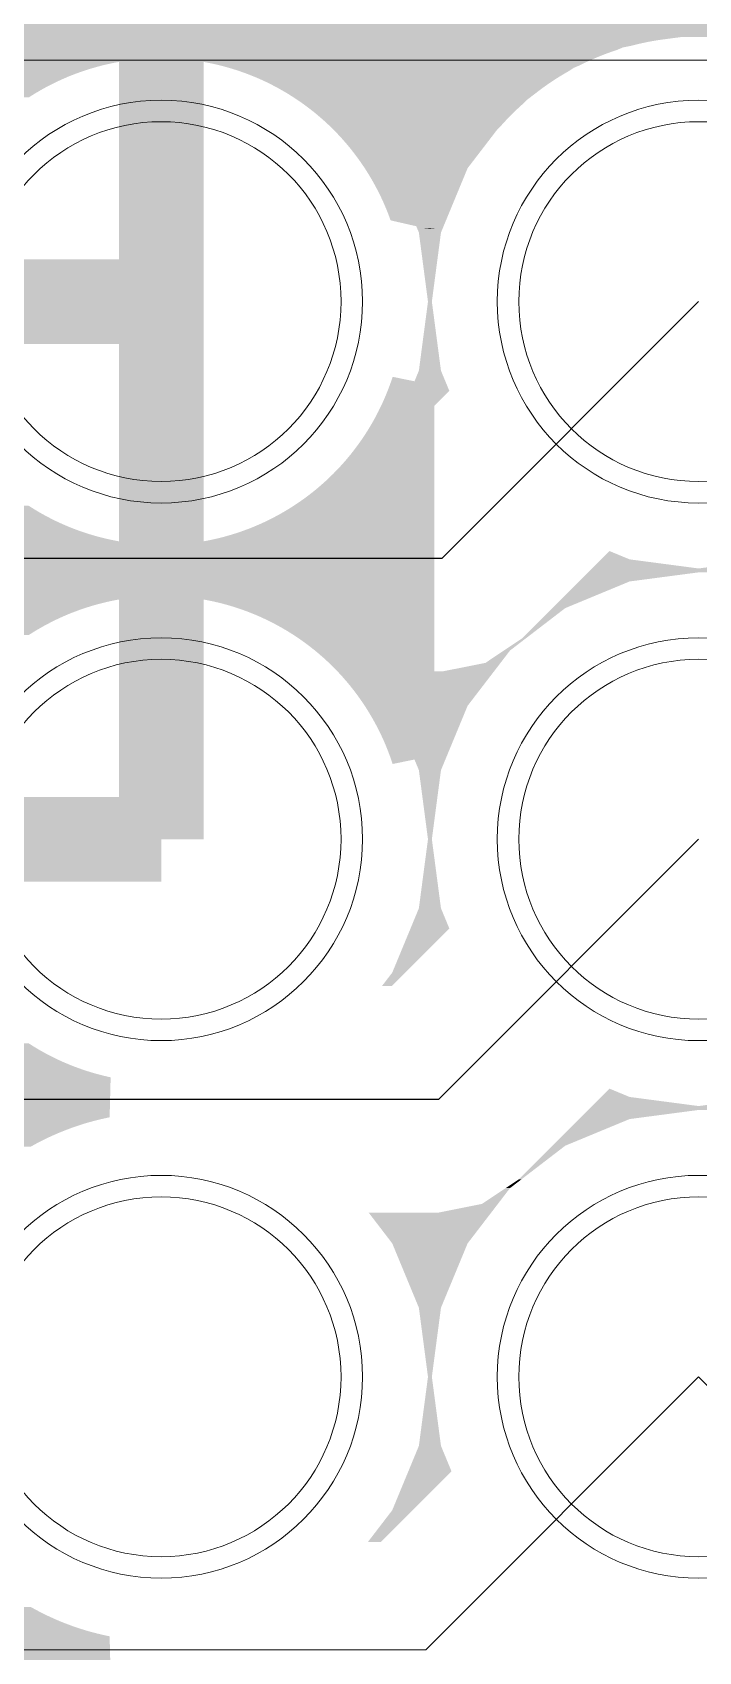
# Model space of a CAD drawing. Header units: millimetres. Extents: x 0 to 594, y 0 to 420.
# Drawn here: x 110.96 to 114.11, y 268.01 to 275.66 of the extents above; entities that cross this region are included whole.
import ezdxf

# ---------------------------------------------------------------- set-up
doc = ezdxf.new("R2010")
doc.units = ezdxf.units.MM
for name, pattern in [('K5LT32768', [0]), ('K5LT32771', [0]), ('K5LT32773', [0]), ('K5LT32775', [0]), ('K5LT32784', [0]), ('K5LT32785', [0])]:
    doc.linetypes.add(name, pattern=pattern)

# ---------------------------------------------------------------- blocks, each defined once
blk = doc.blocks.new('U225')
at = {"color": 7, "linetype": 'K5LT32768', "lineweight": 18}
blk.add_circle((111.5716, 274.3849), 0.85, dxfattribs=at)
blk = doc.blocks.new('U226')
at = {"color": 7, "linetype": 'K5LT32768', "lineweight": 18}
blk.add_circle((114.1116, 274.3849), 0.85, dxfattribs=at)
blk = doc.blocks.new('U227')
at = {"color": 7, "linetype": 'K5LT32768', "lineweight": 18}
blk.add_circle((111.5716, 271.8449), 0.85, dxfattribs=at)
blk = doc.blocks.new('U228')
at = {"color": 7, "linetype": 'K5LT32768', "lineweight": 18}
blk.add_circle((114.1116, 271.8449), 0.85, dxfattribs=at)
blk = doc.blocks.new('U229')
at = {"color": 7, "linetype": 'K5LT32768', "lineweight": 18}
blk.add_circle((111.5716, 269.3049), 0.85, dxfattribs=at)
blk = doc.blocks.new('U230')
at = {"color": 7, "linetype": 'K5LT32768', "lineweight": 18}
blk.add_circle((114.1116, 269.3049), 0.85, dxfattribs=at)
blk = doc.blocks.new('U350')
at = {"color": 1, "linetype": 'K5LT32771', "lineweight": 18, "true_color": 0xff0000}
blk.add_circle((111.5716, 274.3849), 0.9516, dxfattribs=at)
blk = doc.blocks.new('U351')
at = {"color": 1, "linetype": 'K5LT32771', "lineweight": 18, "true_color": 0xff0000}
blk.add_circle((114.1116, 274.3849), 0.9516, dxfattribs=at)
blk = doc.blocks.new('U352')
at = {"color": 1, "linetype": 'K5LT32771', "lineweight": 18, "true_color": 0xff0000}
blk.add_circle((111.5716, 271.8449), 0.9516, dxfattribs=at)
blk = doc.blocks.new('U353')
at = {"color": 1, "linetype": 'K5LT32771', "lineweight": 18, "true_color": 0xff0000}
blk.add_circle((114.1116, 271.8449), 0.9516, dxfattribs=at)
blk = doc.blocks.new('U354')
at = {"color": 1, "linetype": 'K5LT32771', "lineweight": 18, "true_color": 0xff0000}
blk.add_circle((111.5716, 269.3049), 0.9516, dxfattribs=at)
blk = doc.blocks.new('U355')
at = {"color": 1, "linetype": 'K5LT32771', "lineweight": 18, "true_color": 0xff0000}
blk.add_circle((114.1116, 269.3049), 0.9516, dxfattribs=at)
blk = doc.blocks.new('U928')
at = {"color": 3, "linetype": 'K5LT32773', "lineweight": 18, "true_color": 0x00ff00}
blk.add_circle((111.5716, 274.3849), 0.85, dxfattribs=at)
blk = doc.blocks.new('U929')
at = {"color": 3, "linetype": 'K5LT32773', "lineweight": 18, "true_color": 0x00ff00}
blk.add_circle((114.1116, 274.3849), 0.85, dxfattribs=at)
blk = doc.blocks.new('U930')
at = {"color": 3, "linetype": 'K5LT32773', "lineweight": 18, "true_color": 0x00ff00}
blk.add_circle((111.5716, 271.8449), 0.85, dxfattribs=at)
blk = doc.blocks.new('U931')
at = {"color": 3, "linetype": 'K5LT32773', "lineweight": 18, "true_color": 0x00ff00}
blk.add_circle((114.1116, 271.8449), 0.85, dxfattribs=at)
blk = doc.blocks.new('U932')
at = {"color": 3, "linetype": 'K5LT32773', "lineweight": 18, "true_color": 0x00ff00}
blk.add_circle((111.5716, 269.3049), 0.85, dxfattribs=at)
blk = doc.blocks.new('U933')
at = {"color": 3, "linetype": 'K5LT32773', "lineweight": 18, "true_color": 0x00ff00}
blk.add_circle((114.1116, 269.3049), 0.85, dxfattribs=at)
blk = doc.blocks.new('U1323')
at = {"color": 1, "linetype": 'K5LT32771', "lineweight": 18, "true_color": 0xff0000}
blk.add_circle((111.5716, 274.3849), 0.9516, dxfattribs=at)
blk = doc.blocks.new('U1324')
at = {"color": 1, "linetype": 'K5LT32771', "lineweight": 18, "true_color": 0xff0000}
blk.add_circle((114.1116, 274.3849), 0.9516, dxfattribs=at)
blk = doc.blocks.new('U1325')
at = {"color": 1, "linetype": 'K5LT32771', "lineweight": 18, "true_color": 0xff0000}
blk.add_circle((111.5716, 271.8449), 0.9516, dxfattribs=at)
blk = doc.blocks.new('U1326')
at = {"color": 1, "linetype": 'K5LT32771', "lineweight": 18, "true_color": 0xff0000}
blk.add_circle((114.1116, 271.8449), 0.9516, dxfattribs=at)
blk = doc.blocks.new('U1327')
at = {"color": 1, "linetype": 'K5LT32771', "lineweight": 18, "true_color": 0xff0000}
blk.add_circle((111.5716, 269.3049), 0.9516, dxfattribs=at)
blk = doc.blocks.new('U1328')
at = {"color": 1, "linetype": 'K5LT32771', "lineweight": 18, "true_color": 0xff0000}
blk.add_circle((114.1116, 269.3049), 0.9516, dxfattribs=at)

msp = doc.modelspace()

# ---------------------------------------------------------------- hatches: boundary and pattern name
at = {"true_color": 0x00ff00}
for points in [[(92.3616, 275.6457), (92.3616, 276.2649), (121.5616, 276.2649), (121.5616, 275.6457)], [(92.3616, 275.6027), (92.3616, 275.6457), (111.5716, 275.6457), (111.2453, 275.6027)], [(111.8979, 275.6027), (111.5716, 275.6457), (114.1116, 275.6457), (113.7853, 275.6027)], [(92.3616, 275.4768), (92.3616, 275.6027), (111.2453, 275.6027), (110.9412, 275.4768)], [(112.202, 275.4768), (111.8979, 275.6027), (113.7853, 275.6027), (113.4812, 275.4768)], [(111.8979, 275.6027), (111.8979, 275.6027), (113.7853, 275.6027), (113.7853, 275.6027)], [(112.4631, 275.2764), (112.202, 275.4768), (113.4812, 275.4768), (113.2201, 275.2764)], [(112.202, 275.4768), (112.202, 275.4768), (113.4812, 275.4768), (113.4812, 275.4768)], [(112.6635, 275.0153), (112.4631, 275.2764), (113.2201, 275.2764), (113.0197, 275.0153)], [(112.4631, 275.2764), (112.4631, 275.2764), (113.2201, 275.2764), (113.2201, 275.2764)], [(112.7894, 274.7112), (112.6635, 275.0153), (113.0197, 275.0153), (112.8938, 274.7112)], [(112.6635, 275.0153), (112.6635, 275.0153), (113.0197, 275.0153), (113.0197, 275.0153)], [(112.8324, 274.3849), (112.7894, 274.7112), (112.8938, 274.7112), (112.8508, 274.3849)], [(112.7894, 274.7112), (112.7894, 274.7112), (112.8938, 274.7112), (112.8938, 274.7112)], [(112.7894, 274.0586), (112.8324, 274.3849), (112.8508, 274.3849), (112.8938, 274.0586)], [(112.8324, 274.3849), (112.8324, 274.3849), (112.8508, 274.3849), (112.8508, 274.3849)], [(112.7501, 273.9635), (112.7894, 274.0586), (112.8938, 274.0586), (112.9332, 273.9635)], [(112.7894, 274.0586), (112.7894, 274.0586), (112.8938, 274.0586), (112.8938, 274.0586)], [(112.6635, 273.7545), (112.7501, 273.9635), (112.9332, 273.9635), (112.7242, 273.7545)], [(112.6278, 273.7079), (112.6635, 273.7545), (112.7242, 273.7545), (112.6776, 273.7079)], [(112.6278, 273.7079), (112.6278, 273.7079), (112.6776, 273.7079)], [(113.6508, 273.1671), (113.6902, 273.2065), (113.7853, 273.1671)], [(113.5894, 273.1057), (113.6078, 273.1241), (121.5616, 273.1241), (121.5616, 273.1057)], [(113.6078, 273.1241), (113.6508, 273.1671), (113.7853, 273.1671), (114.1116, 273.1241)], [(114.1116, 273.1241), (114.4379, 273.1671), (121.5616, 273.1671), (121.5616, 273.1241)], [(113.4205, 272.9368), (113.5464, 273.0627), (113.7853, 273.0627), (113.4812, 272.9368)], [(113.5464, 273.0627), (113.5894, 273.1057), (114.1116, 273.1057), (113.7853, 273.0627)], [(113.2778, 272.7941), (113.4205, 272.9368), (113.4812, 272.9368), (113.2953, 272.7941)], [(113.1914, 272.7364), (113.2778, 272.7941), (113.2953, 272.7941), (113.2201, 272.7364)], [(112.8993, 272.6373), (113.1041, 272.6781), (113.1754, 272.6781), (113.1441, 272.6373)], [(113.1041, 272.6781), (113.1914, 272.7364), (113.2201, 272.7364), (113.1754, 272.6781)], [(112.6635, 272.4753), (112.5393, 272.6373), (113.144, 272.6373), (113.0197, 272.4753)], [(112.7894, 272.1712), (112.6635, 272.4753), (113.0197, 272.4753), (112.8938, 272.1712)], [(112.6635, 272.4753), (112.6635, 272.4753), (113.0197, 272.4753), (113.0197, 272.4753)], [(112.8324, 271.8449), (112.7894, 272.1712), (112.8938, 272.1712), (112.8508, 271.8449)], [(112.7894, 272.1712), (112.7894, 272.1712), (112.8938, 272.1712), (112.8938, 272.1712)], [(112.7894, 271.5186), (112.8324, 271.8449), (112.8508, 271.8449), (112.8938, 271.5186)], [(112.8324, 271.8449), (112.8324, 271.8449), (112.8508, 271.8449), (112.8508, 271.8449)], [(112.7501, 271.4235), (112.7894, 271.5186), (112.8938, 271.5186), (112.9332, 271.4235)], [(112.7894, 271.5186), (112.7894, 271.5186), (112.8938, 271.5186), (112.8938, 271.5186)], [(112.6635, 271.2145), (112.7501, 271.4235), (112.9332, 271.4235), (112.7242, 271.2145)], [(112.6153, 271.1517), (112.6635, 271.2145), (112.7242, 271.2145), (112.6614, 271.1517)], [(113.6078, 270.5841), (113.6508, 270.6271), (113.7853, 270.6271), (114.1116, 270.5841)], [(113.6508, 270.6271), (113.6902, 270.6665), (113.7853, 270.6271)], [(114.1116, 270.5841), (114.4379, 270.6271), (128.9416, 270.6271), (128.9391, 270.5841)], [(113.4205, 270.3968), (113.5464, 270.5227), (113.7853, 270.5227), (113.4812, 270.3968)], [(113.5464, 270.5227), (113.5894, 270.5657), (114.1116, 270.5657), (113.7853, 270.5227)], [(113.5894, 270.5657), (113.6078, 270.5841), (128.9391, 270.5841), (128.9381, 270.5657)], [(113.2616, 270.2379), (113.4205, 270.3968), (113.4812, 270.3968), (113.2742, 270.2379)], [(113.1995, 270.1964), (113.2616, 270.2379), (113.2742, 270.2379), (113.2201, 270.1964)], [(113.0879, 270.1219), (113.1995, 270.1964), (113.2201, 270.1964), (113.1629, 270.1219)], [(112.6635, 269.9353), (112.5517, 270.0811), (113.1316, 270.0811), (113.0197, 269.9353)], [(112.8831, 270.0811), (113.0879, 270.1219), (113.1629, 270.1219), (113.1316, 270.0811)], [(112.7894, 269.6312), (112.6635, 269.9353), (113.0197, 269.9353), (112.8938, 269.6312)], [(112.6635, 269.9353), (112.6635, 269.9353), (113.0197, 269.9353), (113.0197, 269.9353)], [(112.8324, 269.3049), (112.7894, 269.6312), (112.8938, 269.6312), (112.8508, 269.3049)], [(112.7894, 269.6312), (112.7894, 269.6312), (112.8938, 269.6312), (112.8938, 269.6312)], [(112.7894, 268.9786), (112.8324, 269.3049), (112.8508, 269.3049), (112.8938, 268.9786)], [(112.8324, 269.3049), (112.8324, 269.3049), (112.8508, 269.3049), (112.8508, 269.3049)], [(112.7395, 268.858), (112.7894, 268.9786), (112.8938, 268.9786), (112.9437, 268.858)], [(112.7894, 268.9786), (112.7894, 268.9786), (112.8938, 268.9786), (112.8938, 268.9786)], [(112.6635, 268.6745), (112.7395, 268.858), (112.9437, 268.858), (112.7602, 268.6745)], [(112.5486, 268.5247), (112.6635, 268.6745), (112.7602, 268.6745), (112.6104, 268.5247)]]:
    msp.add_hatch(color=3, dxfattribs=at).paths.add_polyline_path(points)
for points in [[(92.3616, 275.6375), (92.3616, 275.6681), (132.0686, 275.6681), (132.0775, 275.6375)], [(92.3616, 275.635), (92.3616, 275.6375), (132.0775, 275.6375), (132.0783, 275.635)], [(92.3616, 275.6349), (92.3616, 275.635), (114.1116, 275.635), (114.1039, 275.6349)], [(92.3616, 275.6237), (92.3616, 275.6349), (114.0009, 275.6349), (113.9446, 275.6237)], [(92.3616, 275.6215), (92.3616, 275.6237), (113.9446, 275.6237), (113.9282, 275.6215)], [(92.3616, 275.6166), (92.3616, 275.6215), (113.9282, 275.6215), (113.8979, 275.6166)], [(92.3616, 275.611), (92.3616, 275.6166), (113.8979, 275.6166), (113.8677, 275.611)], [(92.3616, 275.6046), (92.3616, 275.611), (113.8677, 275.611), (113.8377, 275.6046)], [(92.3616, 275.5975), (92.3616, 275.6046), (113.8377, 275.6046), (113.8079, 275.5975)], [(92.3616, 275.5933), (92.3616, 275.5975), (113.8079, 275.5975), (113.7918, 275.5933)], [(92.3616, 275.5857), (92.3616, 275.5933), (113.7918, 275.5933), (113.7538, 275.5857)], [(92.3616, 275.5731), (92.3616, 275.5857), (113.7538, 275.5857), (113.7233, 275.5731)], [(92.3616, 275.5719), (92.3616, 275.5731), (113.7233, 275.5731), (113.7195, 275.5719)], [(92.3616, 275.5619), (92.3616, 275.5719), (113.7195, 275.5719), (113.6905, 275.5619)], [(114.1193, 275.6349), (114.1116, 275.635), (132.0783, 275.635), (132.0783, 275.6349)], [(92.3616, 275.5512), (92.3616, 275.5619), (113.6905, 275.5619), (113.6617, 275.5512)], [(92.3616, 275.5398), (92.3616, 275.5512), (113.6617, 275.5512), (113.6332, 275.5398)], [(92.3616, 275.5277), (92.3616, 275.5398), (113.6332, 275.5398), (113.605, 275.5277)], [(92.3616, 275.5174), (92.3616, 275.5277), (113.605, 275.5277), (113.5824, 275.5174)], [(92.3616, 275.5157), (92.3616, 275.5174), (111.3716, 275.5174), (111.362, 275.5157)], [(92.3616, 275.5174), (92.3616, 275.5174), (111.7716, 275.5174), (111.7716, 275.5174)], [(92.3616, 275.5099), (92.3616, 275.5157), (111.362, 275.5157), (111.3325, 275.5099)], [(92.3616, 275.5032), (92.3616, 275.5099), (111.3325, 275.5099), (111.3031, 275.5032)], [(92.3616, 275.4958), (92.3616, 275.5032), (111.3031, 275.5032), (111.2739, 275.4958)], [(92.3616, 275.4876), (92.3616, 275.4958), (111.2739, 275.4958), (111.245, 275.4876)], [(111.3716, 274.5849), (111.3716, 275.5174), (111.7716, 275.5174), (111.7716, 274.5849)], [(111.7812, 275.5157), (111.7716, 275.5174), (113.5824, 275.5174), (113.5787, 275.5157)], [(111.7848, 275.515), (111.7812, 275.5157), (113.5787, 275.5157), (113.5771, 275.515)], [(111.8107, 275.5099), (111.7848, 275.515), (113.5771, 275.515), (113.5667, 275.5099)], [(111.8401, 275.5032), (111.8107, 275.5099), (113.5667, 275.5099), (113.553, 275.5032)], [(111.8468, 275.5015), (111.8401, 275.5032), (113.553, 275.5032), (113.5495, 275.5015)], [(111.8539, 275.4997), (111.8468, 275.5015), (113.5495, 275.5015), (113.546, 275.4997)], [(111.8693, 275.4958), (111.8539, 275.4997), (113.546, 275.4997), (113.5366, 275.4958)], [(111.8922, 275.4893), (111.8693, 275.4958), (113.5366, 275.4958), (113.5209, 275.4893)], [(92.3616, 275.4787), (92.3616, 275.4876), (111.245, 275.4876), (111.2162, 275.4787)], [(92.3616, 275.469), (92.3616, 275.4787), (111.2162, 275.4787), (111.1877, 275.469)], [(92.3616, 275.4586), (92.3616, 275.469), (111.1877, 275.469), (111.1594, 275.4586)], [(92.3616, 275.4475), (92.3616, 275.4586), (111.1594, 275.4586), (111.1315, 275.4475)], [(92.3616, 275.4356), (92.3616, 275.4475), (111.1315, 275.4475), (111.1038, 275.4356)], [(92.3616, 275.423), (92.3616, 275.4356), (111.1038, 275.4356), (111.0765, 275.423)], [(92.3616, 275.4096), (92.3616, 275.423), (111.0765, 275.423), (111.0495, 275.4096)], [(111.8982, 275.4876), (111.8922, 275.4893), (113.5209, 275.4893), (113.5184, 275.4876)], [(111.927, 275.4787), (111.8982, 275.4876), (113.5184, 275.4876), (113.5051, 275.4787)], [(111.9402, 275.4742), (111.927, 275.4787), (113.5051, 275.4787), (113.4984, 275.4742)], [(111.9449, 275.4726), (111.9402, 275.4742), (113.4984, 275.4742), (113.4954, 275.4726)], [(111.9555, 275.469), (111.9449, 275.4726), (113.4954, 275.4726), (113.4893, 275.469)], [(111.9838, 275.4586), (111.9555, 275.469), (113.4893, 275.469), (113.4715, 275.4586)], [(111.9876, 275.4571), (111.9838, 275.4586), (113.4715, 275.4586), (113.4689, 275.4571)], [(112.0117, 275.4475), (111.9876, 275.4571), (113.4689, 275.4571), (113.4534, 275.4475)], [(112.0269, 275.441), (112.0117, 275.4475), (113.4534, 275.4475), (113.4428, 275.441)], [(112.0394, 275.4356), (112.0269, 275.441), (113.4428, 275.441), (113.4345, 275.4356)], [(112.0639, 275.4243), (112.0394, 275.4356), (113.4345, 275.4356), (113.4171, 275.4243)], [(112.0667, 275.423), (112.0639, 275.4243), (113.4171, 275.4243), (113.4152, 275.423)], [(112.0937, 275.4096), (112.0667, 275.423), (113.4152, 275.423), (113.3957, 275.4096)], [(92.3616, 275.3956), (92.3616, 275.4096), (111.0495, 275.4096), (111.0228, 275.3956)], [(92.3616, 275.3809), (92.3616, 275.3956), (111.0228, 275.3956), (110.9965, 275.3809)], [(92.3616, 275.3655), (92.3616, 275.3809), (110.9965, 275.3809), (110.9707, 275.3655)], [(92.3616, 275.3494), (92.3616, 275.3655), (110.9707, 275.3655), (110.9452, 275.3494)], [(112.0989, 275.4069), (112.0937, 275.4096), (113.3957, 275.4096), (113.3918, 275.4069)], [(112.1204, 275.3956), (112.0989, 275.4069), (113.3918, 275.4069), (113.3761, 275.3956)], [(112.1322, 275.389), (112.1204, 275.3956), (113.3761, 275.3956), (113.3669, 275.389)], [(112.1466, 275.3809), (112.1322, 275.389), (113.3669, 275.389), (113.3563, 275.3809)], [(112.1643, 275.3704), (112.1466, 275.3809), (113.3563, 275.3809), (113.3425, 275.3704)], [(112.1678, 275.3683), (112.1643, 275.3704), (113.3425, 275.3704), (113.3399, 275.3683)], [(112.1725, 275.3655), (112.1678, 275.3683), (113.3399, 275.3683), (113.3357, 275.3655)], [(112.198, 275.3494), (112.1725, 275.3655), (113.3357, 275.3655), (113.3116, 275.3494)], [(112.1982, 275.3493), (112.198, 275.3494), (113.3116, 275.3494), (113.3114, 275.3493)], [(112.223, 275.3327), (112.1982, 275.3493), (113.3114, 275.3493), (113.2948, 275.3327)], [(112.2407, 275.3203), (112.223, 275.3327), (113.2948, 275.3327), (113.2824, 275.3203)], [(112.2476, 275.3154), (112.2407, 275.3203), (113.2824, 275.3203), (113.2769, 275.3154)], [(112.2532, 275.3112), (112.2476, 275.3154), (113.2769, 275.3154), (113.2721, 275.3112)], [(112.2717, 275.2973), (112.2532, 275.3112), (113.2721, 275.3112), (113.2572, 275.2973)], [(112.2806, 275.2903), (112.2717, 275.2973), (113.2572, 275.2973), (113.2496, 275.2903)], [(112.2954, 275.2787), (112.2806, 275.2903), (113.2496, 275.2903), (113.2378, 275.2787)], [(112.3073, 275.2688), (112.2954, 275.2787), (113.2378, 275.2787), (113.2277, 275.2688)], [(112.3185, 275.2594), (112.3073, 275.2688), (113.2277, 275.2688), (113.2185, 275.2594)], [(112.3329, 275.2469), (112.3185, 275.2594), (113.2185, 275.2594), (113.2062, 275.2469)], [(112.3412, 275.2396), (112.3329, 275.2469), (113.2062, 275.2469), (113.1994, 275.2396)], [(112.3577, 275.2244), (112.3412, 275.2396), (113.1994, 275.2396), (113.1853, 275.2244)], [(112.3633, 275.2192), (112.3577, 275.2244), (113.1853, 275.2244), (113.1807, 275.2192)], [(112.3685, 275.2141), (112.3633, 275.2192), (113.1807, 275.2192), (113.1762, 275.2141)], [(112.3848, 275.1981), (112.3685, 275.2141), (113.1762, 275.2141), (113.1602, 275.1981)], [(112.4059, 275.1766), (112.3848, 275.1981), (113.1602, 275.1981), (113.1387, 275.1766)], [(112.4263, 275.1545), (112.4059, 275.1766), (113.1387, 275.1766), (113.1166, 275.1545)], [(112.4402, 275.1386), (112.4263, 275.1545), (113.1166, 275.1545), (113.1007, 275.1386)], [(112.4461, 275.1318), (112.4402, 275.1386), (113.1007, 275.1386), (113.0962, 275.1318)], [(112.4654, 275.1087), (112.4461, 275.1318), (113.0962, 275.1318), (113.0808, 275.1087)], [(112.484, 275.085), (112.4654, 275.1087), (113.0808, 275.1087), (113.0649, 275.085)], [(112.502, 275.0609), (112.484, 275.085), (113.0649, 275.085), (113.0488, 275.0609)], [(112.5194, 275.0363), (112.502, 275.0609), (113.0488, 275.0609), (113.0324, 275.0363)], [(112.5362, 275.0113), (112.5194, 275.0363), (113.0324, 275.0363), (113.0157, 275.0113)], [(112.5522, 274.9858), (112.5362, 275.0113), (113.0157, 275.0113), (112.9987, 274.9858)], [(112.5654, 274.9637), (112.5522, 274.9858), (112.9987, 274.9858), (112.9839, 274.9637)], [(112.5676, 274.96), (112.5654, 274.9637), (112.9839, 274.9637), (112.9824, 274.96)], [(112.5823, 274.9337), (112.5676, 274.96), (112.9824, 274.96), (112.9715, 274.9337)], [(112.5963, 274.907), (112.5823, 274.9337), (112.9715, 274.9337), (112.9604, 274.907)], [(112.6097, 274.88), (112.5963, 274.907), (112.9604, 274.907), (112.9492, 274.88)], [(112.6223, 274.8527), (112.6097, 274.88), (112.9492, 274.88), (112.9379, 274.8527)], [(112.6342, 274.825), (112.6223, 274.8527), (112.9379, 274.8527), (112.9265, 274.825)], [(112.6453, 274.7971), (112.6342, 274.825), (112.9265, 274.825), (112.9149, 274.7971)], [(112.6555, 274.7694), (112.6453, 274.7971), (112.9149, 274.7971), (112.9034, 274.7694)], [(112.6557, 274.7688), (112.6555, 274.7694), (112.9034, 274.7694), (112.9033, 274.7688)], [(112.775, 274.7415), (112.6557, 274.7688), (112.9033, 274.7688), (112.8978, 274.7415)], [(112.8109, 274.7333), (112.775, 274.7415), (112.8978, 274.7415), (112.8746, 274.7333)], [(112.8205, 274.7311), (112.8109, 274.7333), (112.8746, 274.7333), (112.8544, 274.7311)], [(112.8424, 274.7298), (112.8205, 274.7311), (112.8544, 274.7311)], [(92.3616, 274.5849), (92.3616, 274.585), (110.4391, 274.585), (111.3716, 274.5849)], [(92.3616, 274.1849), (92.3616, 274.5849), (111.7716, 274.5849), (111.7716, 274.1849)], [(111.3716, 273.2525), (111.3716, 274.1849), (111.7716, 274.1849), (111.7716, 273.2525)], [(112.6342, 273.9448), (112.6453, 273.9727), (112.8623, 273.9727), (112.8623, 273.9448)], [(112.6453, 273.9727), (112.6514, 273.9893), (112.8623, 273.9893), (112.8623, 273.9727)], [(112.6514, 273.9893), (112.6557, 274.001), (112.805, 274.001), (112.8623, 273.9893)], [(112.6557, 274.001), (112.6654, 274.0295), (112.805, 274.001)], [(112.5963, 273.8628), (112.6097, 273.8898), (112.8623, 273.8898), (112.8623, 273.8628)], [(112.6097, 273.8898), (112.6223, 273.9171), (112.8623, 273.9171), (112.8623, 273.8898)], [(112.6223, 273.9171), (112.6342, 273.9448), (112.8623, 273.9448), (112.8623, 273.9171)], [(112.5522, 273.784), (112.5676, 273.8098), (112.8623, 273.8098), (112.8623, 273.784)], [(112.5676, 273.8098), (112.5823, 273.8361), (112.8623, 273.8361), (112.8623, 273.8098)], [(112.5823, 273.8361), (112.5963, 273.8628), (112.8623, 273.8628), (112.8623, 273.8361)], [(112.502, 273.7089), (112.5194, 273.7335), (112.8623, 273.7335), (112.8623, 273.7089)], [(112.5194, 273.7335), (112.5362, 273.7585), (112.8623, 273.7585), (112.8623, 273.7335)], [(112.5362, 273.7585), (112.5522, 273.784), (112.8623, 273.784), (112.8623, 273.7585)], [(112.4461, 273.638), (112.4654, 273.6611), (112.8623, 273.6611), (112.8623, 273.638)], [(112.4654, 273.6611), (112.484, 273.6848), (112.8623, 273.6848), (112.8623, 273.6611)], [(112.484, 273.6848), (112.502, 273.7089), (112.8623, 273.7089), (112.8623, 273.6848)], [(112.3848, 273.5717), (112.4059, 273.5932), (112.8623, 273.5932), (112.8623, 273.5717)], [(112.4059, 273.5932), (112.4263, 273.6153), (112.8623, 273.6153), (112.8623, 273.5932)], [(112.4263, 273.6153), (112.4461, 273.638), (112.8623, 273.638), (112.8623, 273.6153)], [(112.2954, 273.4911), (112.3185, 273.5104), (112.8623, 273.5104), (112.8623, 273.4911)], [(112.3185, 273.5104), (112.3412, 273.5302), (112.8623, 273.5302), (112.8623, 273.5104)], [(112.3412, 273.5302), (112.3633, 273.5506), (112.8623, 273.5506), (112.8623, 273.5302)], [(112.3633, 273.5506), (112.3848, 273.5717), (112.8623, 273.5717), (112.8623, 273.5506)], [(112.198, 273.4203), (112.223, 273.4371), (112.8623, 273.4371), (112.8623, 273.4203)], [(112.223, 273.4371), (112.2476, 273.4544), (112.8623, 273.4544), (112.8623, 273.4371)], [(112.2476, 273.4544), (112.2717, 273.4725), (112.8623, 273.4725), (112.8623, 273.4544)], [(112.2717, 273.4725), (112.2954, 273.4911), (112.8623, 273.4911), (112.8623, 273.4725)], [(92.3616, 273.4043), (92.3616, 273.4203), (110.9452, 273.4203), (110.9707, 273.4043)], [(92.3616, 273.3889), (92.3616, 273.4043), (110.9707, 273.4043), (110.9965, 273.3889)], [(92.3616, 273.3742), (92.3616, 273.3889), (110.9965, 273.3889), (111.0228, 273.3742)], [(92.3616, 273.3602), (92.3616, 273.3742), (111.0228, 273.3742), (111.0495, 273.3602)], [(92.3616, 273.3468), (92.3616, 273.3602), (111.0495, 273.3602), (111.0765, 273.3468)], [(112.0667, 273.3468), (112.0937, 273.3602), (112.8623, 273.3602), (112.8623, 273.3468)], [(112.0937, 273.3602), (112.1204, 273.3742), (112.8623, 273.3742), (112.8623, 273.3602)], [(112.1204, 273.3742), (112.1466, 273.3889), (112.8623, 273.3889), (112.8623, 273.3742)], [(112.1466, 273.3889), (112.1725, 273.4043), (112.8623, 273.4043), (112.8623, 273.3889)], [(112.1725, 273.4043), (112.198, 273.4203), (112.8623, 273.4203), (112.8623, 273.4043)], [(92.3616, 273.3342), (92.3616, 273.3468), (111.0765, 273.3468), (111.1038, 273.3342)], [(92.3616, 273.3223), (92.3616, 273.3342), (111.1038, 273.3342), (111.1315, 273.3223)], [(92.3616, 273.3112), (92.3616, 273.3223), (111.1315, 273.3223), (111.1594, 273.3112)], [(92.3616, 273.3008), (92.3616, 273.3112), (111.1594, 273.3112), (111.1877, 273.3008)], [(92.3616, 273.2911), (92.3616, 273.3008), (111.1877, 273.3008), (111.2162, 273.2911)], [(92.3616, 273.2822), (92.3616, 273.2911), (111.2162, 273.2911), (111.245, 273.2822)], [(92.3616, 273.274), (92.3616, 273.2822), (111.245, 273.2822), (111.2739, 273.274)], [(92.3616, 273.2666), (92.3616, 273.274), (111.2739, 273.274), (111.3031, 273.2666)], [(111.8401, 273.2666), (111.8693, 273.274), (112.8623, 273.274), (112.8623, 273.2666)], [(111.8693, 273.274), (111.8982, 273.2822), (112.8623, 273.2822), (112.8623, 273.274)], [(111.8982, 273.2822), (111.927, 273.2911), (112.8623, 273.2911), (112.8623, 273.2822)], [(111.927, 273.2911), (111.9555, 273.3008), (112.8623, 273.3008), (112.8623, 273.2911)], [(111.9555, 273.3008), (111.9838, 273.3112), (112.8623, 273.3112), (112.8623, 273.3008)], [(111.9838, 273.3112), (112.0117, 273.3223), (112.8623, 273.3223), (112.8623, 273.3112)], [(112.0117, 273.3223), (112.0394, 273.3342), (112.8623, 273.3342), (112.8623, 273.3223)], [(112.0394, 273.3342), (112.0667, 273.3468), (112.8623, 273.3468), (112.8623, 273.3342)], [(92.3616, 273.2599), (92.3616, 273.2666), (111.3031, 273.2666), (111.3325, 273.2599)], [(92.3616, 273.2541), (92.3616, 273.2599), (111.3325, 273.2599), (111.362, 273.2541)], [(92.3616, 273.2524), (92.3616, 273.2541), (111.362, 273.2541), (111.3716, 273.2524)], [(92.3616, 272.9774), (92.3616, 273.2524), (112.8623, 273.2524), (112.8623, 272.9774)], [(111.3716, 273.2524), (111.3716, 273.2525), (112.8623, 273.2525), (112.8623, 273.2524)], [(111.7716, 273.2525), (111.7812, 273.2541), (112.8623, 273.2541), (112.8623, 273.2525)], [(111.7812, 273.2541), (111.8107, 273.2599), (112.8623, 273.2599), (112.8623, 273.2541)], [(111.8107, 273.2599), (111.8401, 273.2666), (112.8623, 273.2666), (112.8623, 273.2599)], [(92.3616, 272.9757), (92.3616, 272.9774), (111.3716, 272.9774), (111.362, 272.9757)], [(92.3616, 272.9774), (92.3616, 272.9774), (111.7716, 272.9774), (111.7716, 272.9774)], [(92.3616, 272.9699), (92.3616, 272.9757), (111.362, 272.9757), (111.3325, 272.9699)], [(92.3616, 272.9632), (92.3616, 272.9699), (111.3325, 272.9699), (111.3031, 272.9632)], [(111.3716, 272.0449), (111.3716, 272.9774), (111.7716, 272.9774), (111.7716, 272.0449)], [(111.7812, 272.9757), (111.7716, 272.9774), (112.8623, 272.9774), (112.8623, 272.9757)], [(111.8107, 272.9699), (111.7812, 272.9757), (112.8623, 272.9757), (112.8623, 272.9699)], [(111.8401, 272.9632), (111.8107, 272.9699), (112.8623, 272.9699), (112.8623, 272.9632)], [(92.3616, 272.9558), (92.3616, 272.9632), (111.3031, 272.9632), (111.2739, 272.9558)], [(92.3616, 272.9476), (92.3616, 272.9558), (111.2739, 272.9558), (111.245, 272.9476)], [(92.3616, 272.9387), (92.3616, 272.9476), (111.245, 272.9476), (111.2162, 272.9387)], [(92.3616, 272.929), (92.3616, 272.9387), (111.2162, 272.9387), (111.1877, 272.929)], [(92.3616, 272.9186), (92.3616, 272.929), (111.1877, 272.929), (111.1594, 272.9186)], [(92.3616, 272.9075), (92.3616, 272.9186), (111.1594, 272.9186), (111.1315, 272.9075)], [(92.3616, 272.8956), (92.3616, 272.9075), (111.1315, 272.9075), (111.1038, 272.8956)], [(92.3616, 272.883), (92.3616, 272.8956), (111.1038, 272.8956), (111.0765, 272.883)], [(111.8693, 272.9558), (111.8401, 272.9632), (112.8623, 272.9632), (112.8623, 272.9558)], [(111.8982, 272.9476), (111.8693, 272.9558), (112.8623, 272.9558), (112.8623, 272.9476)], [(111.927, 272.9387), (111.8982, 272.9476), (112.8623, 272.9476), (112.8623, 272.9387)], [(111.9555, 272.929), (111.927, 272.9387), (112.8623, 272.9387), (112.8623, 272.929)], [(111.9838, 272.9186), (111.9555, 272.929), (112.8623, 272.929), (112.8623, 272.9186)], [(112.0117, 272.9075), (111.9838, 272.9186), (112.8623, 272.9186), (112.8623, 272.9075)], [(112.0394, 272.8956), (112.0117, 272.9075), (112.8623, 272.9075), (112.8623, 272.8956)], [(112.0667, 272.883), (112.0394, 272.8956), (112.8623, 272.8956), (112.8623, 272.883)], [(92.3616, 272.8696), (92.3616, 272.883), (111.0765, 272.883), (111.0495, 272.8696)], [(92.3616, 272.8556), (92.3616, 272.8696), (111.0495, 272.8696), (111.0228, 272.8556)], [(92.3616, 272.8409), (92.3616, 272.8556), (111.0228, 272.8556), (110.9965, 272.8409)], [(92.3616, 272.8255), (92.3616, 272.8409), (110.9965, 272.8409), (110.9707, 272.8255)], [(92.3616, 272.8095), (92.3616, 272.8255), (110.9707, 272.8255), (110.9452, 272.8095)], [(112.0937, 272.8696), (112.0667, 272.883), (112.8623, 272.883), (112.8623, 272.8696)], [(112.1204, 272.8556), (112.0937, 272.8696), (112.8623, 272.8696), (112.8623, 272.8556)], [(112.1466, 272.8409), (112.1204, 272.8556), (112.8623, 272.8556), (112.8623, 272.8409)], [(112.1725, 272.8255), (112.1466, 272.8409), (112.8623, 272.8409), (112.8623, 272.8255)], [(112.198, 272.8095), (112.1725, 272.8255), (112.8623, 272.8255), (112.8623, 272.8095)], [(112.223, 272.7927), (112.198, 272.8095), (112.8623, 272.8095), (112.8623, 272.7927)], [(112.2476, 272.7753), (112.223, 272.7927), (112.8623, 272.7927), (112.8623, 272.7753)], [(112.2717, 272.7573), (112.2476, 272.7753), (112.8623, 272.7753), (112.8623, 272.7573)], [(112.2954, 272.7387), (112.2717, 272.7573), (112.8623, 272.7573), (112.8623, 272.7387)], [(112.3185, 272.7194), (112.2954, 272.7387), (112.8623, 272.7387), (112.8623, 272.7194)], [(112.3412, 272.6996), (112.3185, 272.7194), (112.8623, 272.7194), (112.8623, 272.6996)], [(112.3633, 272.6792), (112.3412, 272.6996), (112.8623, 272.6996), (112.8623, 272.6792)], [(112.3848, 272.6581), (112.3633, 272.6792), (112.8623, 272.6792), (112.8623, 272.6581)], [(112.4059, 272.6366), (112.3848, 272.6581), (112.8623, 272.6581), (112.8623, 272.6366)], [(112.4263, 272.6145), (112.4059, 272.6366), (112.8623, 272.6366), (112.8623, 272.6145)], [(112.4461, 272.5918), (112.4263, 272.6145), (112.8623, 272.6145), (112.8623, 272.5918)], [(112.4654, 272.5687), (112.4461, 272.5918), (112.8623, 272.5918), (112.8623, 272.5687)], [(112.484, 272.545), (112.4654, 272.5687), (112.8623, 272.5687), (112.8623, 272.545)], [(112.502, 272.5209), (112.484, 272.545), (112.8623, 272.545), (112.8623, 272.5209)], [(112.5194, 272.4963), (112.502, 272.5209), (112.8623, 272.5209), (112.8623, 272.4963)], [(112.5362, 272.4713), (112.5194, 272.4963), (112.8623, 272.4963), (112.8623, 272.4713)], [(112.5522, 272.4458), (112.5362, 272.4713), (112.8623, 272.4713), (112.8623, 272.4458)], [(112.5676, 272.4199), (112.5522, 272.4458), (112.8623, 272.4458), (112.8623, 272.4199)], [(112.5823, 272.3937), (112.5676, 272.4199), (112.8623, 272.4199), (112.8623, 272.3937)], [(112.5963, 272.367), (112.5823, 272.3937), (112.8623, 272.3937), (112.8623, 272.367)], [(112.6097, 272.34), (112.5963, 272.367), (112.8623, 272.367), (112.8623, 272.34)], [(112.6223, 272.3127), (112.6097, 272.34), (112.8623, 272.34), (112.8623, 272.3127)], [(112.6342, 272.285), (112.6223, 272.3127), (112.8623, 272.3127), (112.8623, 272.285)], [(112.6453, 272.2571), (112.6342, 272.285), (112.8623, 272.285), (112.8623, 272.2571)], [(112.6513, 272.2407), (112.6453, 272.2571), (112.8623, 272.2571), (112.8623, 272.2407)], [(112.6557, 272.2288), (112.6513, 272.2407), (112.8623, 272.2407), (112.8043, 272.2288)], [(112.6654, 272.2003), (112.6557, 272.2288), (112.8043, 272.2288)], [(92.3616, 272.0449), (92.3616, 272.045), (110.4391, 272.045), (111.3716, 272.0449)], [(92.3616, 271.845), (92.3616, 272.0449), (111.7716, 272.0449), (111.7716, 271.845)], [(92.3616, 271.8449), (92.3616, 271.845), (111.7716, 271.845), (111.5716, 271.8449)], [(92.3616, 271.645), (92.3616, 271.8449), (111.5716, 271.8449), (111.5716, 271.645)], [(92.3616, 271.6449), (92.3616, 271.645), (111.5716, 271.645), (110.4391, 271.6449)], [(92.3616, 270.8643), (92.3616, 270.8804), (110.9452, 270.8804), (110.9707, 270.8643)], [(92.3616, 270.8489), (92.3616, 270.8643), (110.9707, 270.8643), (110.9965, 270.8489)], [(92.3616, 270.8342), (92.3616, 270.8489), (110.9965, 270.8489), (111.0228, 270.8342)], [(92.3616, 270.8202), (92.3616, 270.8342), (111.0228, 270.8342), (111.0495, 270.8202)], [(92.3616, 270.8068), (92.3616, 270.8202), (111.0495, 270.8202), (111.0765, 270.8068)], [(92.3616, 270.7942), (92.3616, 270.8068), (111.0765, 270.8068), (111.1038, 270.7942)], [(92.3616, 270.7824), (92.3616, 270.7942), (111.1038, 270.7942), (111.1315, 270.7824)], [(92.3616, 270.7712), (92.3616, 270.7824), (111.1315, 270.7824), (111.1594, 270.7712)], [(92.3616, 270.7608), (92.3616, 270.7712), (111.1594, 270.7712), (111.1877, 270.7608)], [(92.3616, 270.7511), (92.3616, 270.7608), (111.1877, 270.7608), (111.2162, 270.7511)], [(92.3616, 270.7422), (92.3616, 270.7511), (111.2162, 270.7511), (111.245, 270.7422)], [(92.3616, 270.734), (92.3616, 270.7422), (111.245, 270.7422), (111.2739, 270.734)], [(92.3616, 270.7266), (92.3616, 270.734), (111.2739, 270.734), (111.3031, 270.7266)], [(92.3616, 270.7199), (92.3616, 270.7266), (111.3031, 270.7266), (111.3325, 270.7199)], [(92.3616, 270.531), (92.3616, 270.7199), (111.3325, 270.7199), (111.3277, 270.531)], [(92.3616, 270.5246), (92.3616, 270.531), (111.3277, 270.531), (111.2977, 270.5246)], [(92.3616, 270.5175), (92.3616, 270.5246), (111.2977, 270.5246), (111.2679, 270.5175)], [(92.3616, 270.5097), (92.3616, 270.5175), (111.2679, 270.5175), (111.2382, 270.5097)], [(92.3616, 270.5012), (92.3616, 270.5097), (111.2382, 270.5097), (111.2087, 270.5012)], [(92.3616, 270.4919), (92.3616, 270.5012), (111.2087, 270.5012), (111.1795, 270.4919)], [(92.3616, 270.4819), (92.3616, 270.4919), (111.1795, 270.4919), (111.1505, 270.4819)], [(92.3616, 270.4712), (92.3616, 270.4819), (111.1505, 270.4819), (111.1217, 270.4712)], [(92.3616, 270.4598), (92.3616, 270.4712), (111.1217, 270.4712), (111.0932, 270.4598)], [(92.3616, 270.4477), (92.3616, 270.4598), (111.0932, 270.4598), (111.065, 270.4477)], [(92.3616, 270.435), (92.3616, 270.4477), (111.065, 270.4477), (111.0371, 270.435)], [(92.3616, 270.4215), (92.3616, 270.435), (111.0371, 270.435), (111.0095, 270.4215)], [(92.3616, 270.4074), (92.3616, 270.4215), (111.0095, 270.4215), (110.9823, 270.4074)], [(92.3616, 270.3926), (92.3616, 270.4074), (110.9823, 270.4074), (110.9554, 270.3926)], [(83.2867, 268.2024), (83.2867, 268.2172), (110.9554, 268.2172), (110.9823, 268.2024)], [(83.2867, 268.1883), (83.2867, 268.2024), (110.9823, 268.2024), (111.0095, 268.1883)], [(83.2867, 268.1748), (83.2867, 268.1883), (111.0095, 268.1883), (111.0371, 268.1748)], [(83.2867, 268.1621), (83.2867, 268.1748), (111.0371, 268.1748), (111.065, 268.1621)], [(83.2867, 268.15), (83.2867, 268.1621), (111.065, 268.1621), (111.0932, 268.15)], [(83.2867, 268.1386), (83.2867, 268.15), (111.0932, 268.15), (111.1217, 268.1386)], [(83.2867, 268.1279), (83.2867, 268.1386), (111.1217, 268.1386), (111.1505, 268.1279)], [(83.2867, 268.1179), (83.2867, 268.1279), (111.1505, 268.1279), (111.1795, 268.1179)], [(83.2867, 268.1086), (83.2867, 268.1179), (111.1795, 268.1179), (111.2087, 268.1086)], [(83.2867, 268.1001), (83.2867, 268.1086), (111.2087, 268.1086), (111.2382, 268.1001)], [(83.2867, 268.0923), (83.2867, 268.1001), (111.2382, 268.1001), (111.2679, 268.0923)], [(83.2867, 268.0852), (83.2867, 268.0923), (111.2679, 268.0923), (111.2977, 268.0852)], [(83.2867, 268.0788), (83.2867, 268.0852), (111.2977, 268.0852), (111.3277, 268.0788)], [(83.2867, 267.8899), (83.2867, 268.0788), (111.3277, 268.0788), (111.3325, 267.8899)]]:
    msp.add_hatch(color=7).paths.add_polyline_path(points)

# ---------------------------------------------------------------- linework, layer by layer
at = {"color": 5, "linetype": 'K5LT32775', "lineweight": 18, "true_color": 0x0000ff}
msp.add_lwpolyline([(110.5116, 250.3249), (110.5116, 275.5249), (115.2116, 275.5249)], dxfattribs=at)
at = {"color": 3, "linetype": 'K5LT32784', "lineweight": 25, "true_color": 0x00ff00}
for points in [[(112.8993, 273.1726), (114.1116, 274.3849)], [(105.3539, 273.1726), (112.8993, 273.1726)], [(112.8831, 270.6164), (114.1116, 271.8449)], [(105.2616, 270.5149), (105.3631, 270.6164), (112.8831, 270.6164)]]:
    msp.add_lwpolyline(points, dxfattribs=at)
at = {"color": 3, "linetype": 'K5LT32785', "lineweight": 20, "true_color": 0x00ff00}
for points in [[(112.8216, 268.0149), (114.1116, 269.3049)], [(114.1116, 269.3049), (115.4016, 268.0149)], [(105.2616, 268.0149), (112.8216, 268.0149)]]:
    msp.add_lwpolyline(points, dxfattribs=at)

# ---------------------------------------------------------------- block references
for name in ['U350', 'U1323', 'U351', 'U1324', 'U225', 'U928', 'U226', 'U929', 'U352', 'U1325', 'U353', 'U1326', 'U227', 'U930', 'U228', 'U931', 'U354', 'U1327', 'U355', 'U1328', 'U229', 'U932', 'U230', 'U933']:
    msp.add_blockref(name, (0, 0))

doc.saveas('drawing.dxf')
